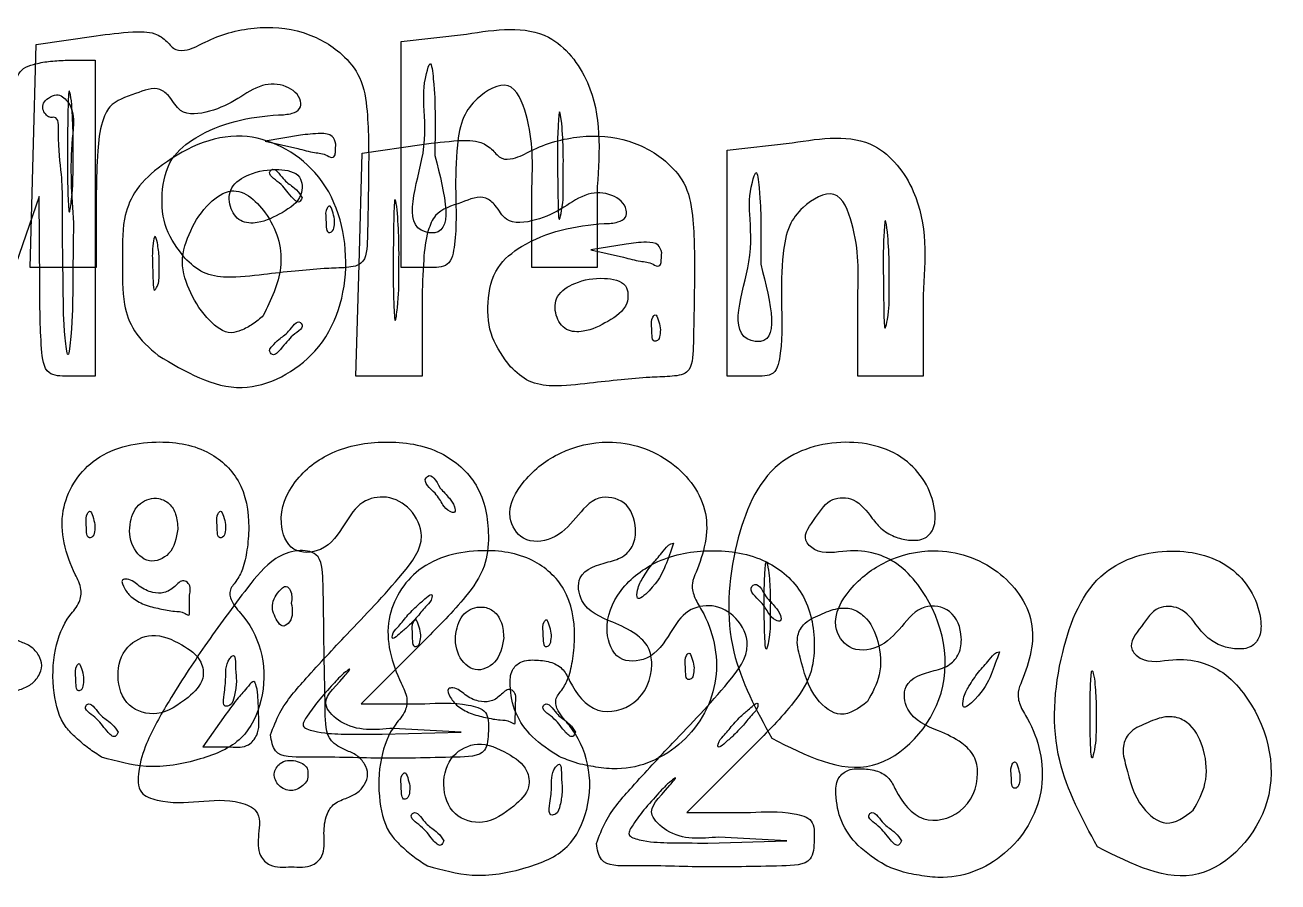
# Model space of a CAD drawing. Extents: x 0.12 to 3.45, y 0.56 to 2.39.
# Drawn here: x 2.9531 to 3.3365, y 0.5709 to 0.8329 of the extents above; entities that cross this region are included whole.
import ezdxf

# ---------------------------------------------------------------- set-up
doc = ezdxf.new("R2010")
doc.units = 0
doc.layers.get('0').update_dxf_attribs({"linetype": 'CONTINUOUS'})

msp = doc.modelspace()

# ---------------------------------------------------------------- linework, layer by layer
at = {"color": 7}
for p, q in [((2.956548, 0.827003), (2.974861, 0.829632)), ((3.068215, 0.827887), (3.08814, 0.830141)), ((2.955598, 0.792875), (2.956548, 0.827003)), ((3.068215, 0.793318), (3.068215, 0.827887)), ((2.965417, 0.82213), (2.974583, 0.822185)), ((2.974583, 0.822185), (2.974583, 0.773852)), ((2.967302, 0.809682), (2.967317, 0.809682)), ((3.117338, 0.802827), (3.117326, 0.802827)), ((3.037381, 0.799187), (3.026548, 0.797448)), ((3.026548, 0.797448), (3.036548, 0.795159)), ((3.048215, 0.796504), (3.048215, 0.796504)), ((3.055299, 0.759642), (3.056249, 0.793769)), ((3.056249, 0.793769), (3.074562, 0.796398)), ((3.167916, 0.794653), (3.187842, 0.796907)), ((3.167916, 0.760084), (3.167916, 0.794653)), ((2.954648, 0.758748), (2.955598, 0.792875)), ((3.068215, 0.758748), (3.068215, 0.793318)), ((3.068215, 0.793318), (3.068215, 0.793318)), ((3.078508, 0.793065), (3.078508, 0.793065)), ((3.108215, 0.758748), (3.108215, 0.78334)), ((3.128215, 0.783531), (3.128215, 0.758748)), ((2.957394, 0.780519), (2.948207, 0.753852)), ((2.957655, 0.753019), (2.957394, 0.780519)), ((2.974881, 0.781673), (2.974881, 0.758748)), ((3.037916, 0.780106), (3.037916, 0.780106)), ((3.031767, 0.775532), (3.031767, 0.775532)), ((3.047159, 0.776039), (3.047158, 0.776039)), ((3.067004, 0.776448), (3.067018, 0.776448)), ((2.967916, 0.772425), (2.967916, 0.772425)), ((2.974583, 0.773852), (2.974583, 0.725519)), ((3.217039, 0.769593), (3.217028, 0.769593)), ((2.993606, 0.766308), (2.993607, 0.766308)), ((3.137083, 0.765953), (3.126249, 0.764214)), ((3.126249, 0.764214), (3.136249, 0.761925)), ((3.147916, 0.76327), (3.147916, 0.76327)), ((3.001963, 0.761666), (3.001963, 0.761666)), ((3.054349, 0.725514), (3.055299, 0.759642)), ((3.167916, 0.725514), (3.167916, 0.760084)), ((3.167916, 0.760084), (3.167916, 0.760084)), ((3.178209, 0.759831), (3.178209, 0.759831)), ((2.964764, 0.758748), (2.954648, 0.758748)), ((2.974881, 0.758748), (2.964764, 0.758748)), ((3.076548, 0.758748), (3.068215, 0.758748)), ((3.118215, 0.758748), (3.108215, 0.758748)), ((3.128215, 0.758748), (3.118215, 0.758748)), ((3.074583, 0.74844), (3.074583, 0.725514)), ((3.207916, 0.725514), (3.207916, 0.750106)), ((3.227916, 0.750297), (3.227916, 0.725514)), ((3.026011, 0.744085), (3.026011, 0.744085)), ((3.131468, 0.742298), (3.131468, 0.742298)), ((3.14686, 0.742805), (3.14686, 0.742805)), ((3.035008, 0.738014), (3.035008, 0.738014)), ((2.993802, 0.731907), (2.993802, 0.731907)), ((3.101664, 0.728432), (3.101664, 0.728432)), ((2.974583, 0.725519), (2.96625, 0.725519)), ((3.064466, 0.725514), (3.054349, 0.725514)), ((3.074583, 0.725514), (3.064466, 0.725514)), ((3.176249, 0.725514), (3.167916, 0.725514)), ((3.217916, 0.725514), (3.207916, 0.725514)), ((3.227916, 0.725514), (3.217916, 0.725514)), ((3.080143, 0.691327), (3.080143, 0.691327)), ((2.973825, 0.682706), (2.973825, 0.682706)), ((3.013825, 0.682706), (3.013825, 0.682706)), ((2.999881, 0.678748), (2.999881, 0.678748)), ((3.151548, 0.674498), (3.151548, 0.674498)), ((3.180626, 0.666248), (3.180626, 0.666248)), ((3.003453, 0.658562), (3.003452, 0.658562)), ((3.034583, 0.65618), (3.034583, 0.65618)), ((3.179845, 0.658093), (3.179845, 0.658093)), ((3.073214, 0.652081), (3.073214, 0.652081)), ((3.073527, 0.649472), (3.073526, 0.649472)), ((3.113527, 0.649472), (3.113526, 0.649472)), ((3.075414, 0.644881), (3.055948, 0.625414)), ((3.099583, 0.645514), (3.099583, 0.645514)), ((3.251249, 0.641264), (3.251249, 0.641264)), ((3.157158, 0.639373), (3.157158, 0.639373)), ((2.970492, 0.636039), (2.970491, 0.636039)), ((3.017538, 0.635863), (3.017538, 0.635863)), ((3.280327, 0.633014), (3.280327, 0.633014)), ((3.002976, 0.627319), (3.002976, 0.627319)), ((3.055948, 0.625414), (3.075414, 0.625414)), ((3.103155, 0.625328), (3.103154, 0.625329)), ((3.210881, 0.626081), (3.210881, 0.626081)), ((3.014583, 0.62218), (3.007462, 0.61218)), ((3.024583, 0.62218), (3.024583, 0.62218)), ((3.086548, 0.616699), (3.065714, 0.617882)), ((3.065714, 0.617882), (3.065714, 0.617882)), ((3.172916, 0.618847), (3.172916, 0.618847)), ((2.981548, 0.616673), (2.981548, 0.616673)), ((3.028214, 0.615898), (3.028214, 0.615899)), ((3.062381, 0.616057), (3.086548, 0.616699)), ((3.121548, 0.616673), (3.121548, 0.616673)), ((3.181577, 0.614872), (3.181577, 0.614872)), ((3.007462, 0.61218), (3.016022, 0.61218)), ((3.175116, 0.611647), (3.155649, 0.59218)), ((2.976547, 0.609072), (2.976548, 0.609072)), ((3.116548, 0.609259), (3.116548, 0.609263)), ((3.25686, 0.606139), (3.25686, 0.606139)), ((3.03944, 0.60195), (3.03944, 0.60195)), ((3.070193, 0.602805), (3.070193, 0.602805)), ((3.11724, 0.602629), (3.11724, 0.602629)), ((3.102678, 0.594085), (3.102678, 0.594085)), ((3.155649, 0.59218), (3.175116, 0.59218)), ((3.310582, 0.592847), (3.310583, 0.592847)), ((3.024583, 0.585514), (3.024583, 0.585514)), ((3.081249, 0.583439), (3.081249, 0.583439)), ((3.162083, 0.582823), (3.186249, 0.583465)), ((3.186249, 0.583465), (3.165416, 0.584648)), ((3.165416, 0.584648), (3.165416, 0.584648)), ((3.221249, 0.583439), (3.221249, 0.583439)), ((3.127916, 0.582664), (3.127916, 0.582665)), ((3.281278, 0.581638), (3.281278, 0.581639)), ((3.076249, 0.575839), (3.076249, 0.575839)), ((3.216249, 0.576025), (3.216249, 0.57603))]:
    msp.add_line(p, q, dxfattribs=at)
for points, knots in [([(2.974861, 0.829632), (2.978542, 0.830093), (2.98446, 0.830835), (2.992262, 0.831018), (2.996498, 0.828222), (2.998929, 0.824843), (3.00377, 0.82527), (3.010882, 0.829408), (3.022924, 0.832861), (3.038005, 0.831749), (3.049293, 0.825519), (3.056495, 0.816688), (3.058346, 0.80359), (3.058238, 0.786813), (3.058019, 0.772643), (3.057638, 0.759383), (3.05025, 0.758602), (3.043763, 0.758477), (3.035461, 0.757652), (3.025544, 0.756627), (3.016222, 0.755344), (3.007328, 0.75662), (3.003751, 0.759984), (3.001963, 0.761666)], [0, 0, 0, 0, 0.011244, 0.018074, 0.022456, 0.026115, 0.029611, 0.035547, 0.051121, 0.066154, 0.079786, 0.088688, 0.099216, 0.118547, 0.138074, 0.145988, 0.151299, 0.157425, 0.166289, 0.175979, 0.187418, 0.194615, 0.201814, 0.201814, 0.201814, 0.201814]), ([(3.08814, 0.830141), (3.097144, 0.831516), (3.112686, 0.833889), (3.130014, 0.811545), (3.128914, 0.794419), (3.128215, 0.783531)], [0, 0, 0, 0, 0.025168, 0.043445, 0.075343, 0.075343, 0.075343, 0.075343]), ([(2.939699, 0.787181), (2.941344, 0.792415), (2.944256, 0.80168), (2.948836, 0.811954), (2.951442, 0.819624), (2.956201, 0.821059), (2.960426, 0.82191), (2.963703, 0.822054), (2.965417, 0.82213)], [0, 0, 0, 0, 0.016302, 0.028855, 0.03503, 0.038337, 0.043008, 0.04813, 0.04813, 0.04813, 0.04813]), ([(3.078508, 0.793065), (3.078549, 0.797778), (3.078622, 0.806056), (3.07843, 0.812901), (3.07735, 0.82307), (3.074924, 0.814837), (3.075128, 0.80709), (3.07651, 0.79185), (3.067691, 0.771067), (3.084932, 0.767884), (3.081617, 0.780876), (3.078508, 0.793065)], [0, 0, 0, 0, 0.0133, 0.023363, 0.028092, 0.031235, 0.041069, 0.055608, 0.07971, 0.081273, 0.105008, 0.105008, 0.105008, 0.105008]), ([(2.967317, 0.809682), (2.967082, 0.811038), (2.966404, 0.814954), (2.966108, 0.801921), (2.966071, 0.793899), (2.966005, 0.785637), (2.966556, 0.773343), (2.967808, 0.783021), (2.96775, 0.789377), (2.967932, 0.800032), (2.967501, 0.806629), (2.967302, 0.809682)], [0, 0, 0, 0, 0.003042, 0.008784, 0.021968, 0.034897, 0.039971, 0.043938, 0.053902, 0.064679, 0.07396, 0.07396, 0.07396, 0.07396]), ([(3.001963, 0.761666), (2.999816, 0.76454), (2.995478, 0.770347), (2.99452, 0.781433), (2.996873, 0.792233), (3.006128, 0.799541), (3.017354, 0.80394), (3.02767, 0.805382), (3.034286, 0.80554), (3.037459, 0.80695), (3.037635, 0.81119), (3.032803, 0.814976), (3.025064, 0.815083), (3.01796, 0.809983), (3.010349, 0.806224), (3.000744, 0.804873), (2.997919, 0.810701), (2.993408, 0.81458), (2.986435, 0.811522), (2.979206, 0.809533), (2.97607, 0.802043), (2.975158, 0.793211), (2.974983, 0.785927), (2.974881, 0.781673)], [0, 0, 0, 0, 0.010556, 0.021326, 0.032368, 0.042068, 0.055109, 0.068502, 0.072693, 0.075417, 0.077655, 0.083952, 0.09119, 0.099652, 0.109133, 0.118024, 0.123457, 0.127095, 0.134674, 0.143531, 0.148561, 0.157631, 0.170366, 0.170366, 0.170366, 0.170366]), ([(3.108215, 0.78334), (3.108444, 0.790282), (3.108783, 0.800505), (3.102142, 0.81755), (3.09162, 0.811331), (3.08658, 0.804559), (3.084924, 0.794218), (3.084731, 0.780993), (3.085309, 0.769596), (3.08339, 0.75865), (3.07875, 0.758716), (3.076548, 0.758748)], [0, 0, 0, 0, 0.022171, 0.032649, 0.042873, 0.049735, 0.058632, 0.073256, 0.089005, 0.095468, 0.101305, 0.101305, 0.101305, 0.101305]), ([(2.967916, 0.772425), (2.967328, 0.780781), (2.966477, 0.792858), (2.968799, 0.807773), (2.963147, 0.812261), (2.960335, 0.810752), (2.958605, 0.809252), (2.958369, 0.807128), (2.959304, 0.805643), (2.960549, 0.804484), (2.963503, 0.805159), (2.963062, 0.795797), (2.964799, 0.786182), (2.964433, 0.768852), (2.964879, 0.751183), (2.964815, 0.741822), (2.9663, 0.729335), (2.967648, 0.74298), (2.967665, 0.752942), (2.967824, 0.765246), (2.967916, 0.772425)], [0, 0, 0, 0, 0.02575, 0.037219, 0.041121, 0.043785, 0.045965, 0.047803, 0.049584, 0.051132, 0.05253, 0.057304, 0.070209, 0.088567, 0.107037, 0.120224, 0.125318, 0.130896, 0.145367, 0.16564, 0.16564, 0.16564, 0.16564]), ([(3.117326, 0.802827), (3.117093, 0.804548), (3.116567, 0.808422), (3.115944, 0.797711), (3.116022, 0.790218), (3.116114, 0.78319), (3.116325, 0.77146), (3.117935, 0.778828), (3.117685, 0.784451), (3.117949, 0.79381), (3.117536, 0.799897), (3.117338, 0.802827)], [0, 0, 0, 0, 0.003585, 0.008068, 0.019549, 0.031281, 0.036423, 0.0391, 0.04732, 0.0569, 0.065793, 0.065793, 0.065793, 0.065793]), ([(2.993802, 0.731907), (2.991128, 0.734219), (2.986256, 0.738431), (2.982592, 0.748892), (2.983117, 0.760508), (2.982573, 0.772153), (2.986307, 0.782554), (2.99777, 0.793248), (3.018584, 0.803338), (3.045821, 0.789069), (3.054137, 0.760485), (3.045936, 0.732065), (3.018183, 0.717359), (3.0022, 0.726896), (2.993802, 0.731907)], [0, 0, 0, 0, 0.010425, 0.018997, 0.032075, 0.045153, 0.053726, 0.06415, 0.091666, 0.11652, 0.145431, 0.174342, 0.199196, 0.226711, 0.226711, 0.226711, 0.226711]), ([(3.048215, 0.796504), (3.047949, 0.797405), (3.047314, 0.799561), (3.042485, 0.799897), (3.039359, 0.799462), (3.037381, 0.799187)], [0, 0, 0, 0, 0.002605, 0.006226, 0.01246, 0.01246, 0.01246, 0.01246]), ([(3.074562, 0.796398), (3.078244, 0.796859), (3.084162, 0.797601), (3.091963, 0.797785), (3.0962, 0.794988), (3.098631, 0.791609), (3.103471, 0.792036), (3.110584, 0.796174), (3.122626, 0.799627), (3.137706, 0.798515), (3.148995, 0.792285), (3.156196, 0.783454), (3.158047, 0.770356), (3.15794, 0.753579), (3.15772, 0.73941), (3.157339, 0.726149), (3.149951, 0.725368), (3.143464, 0.725243), (3.135163, 0.724418), (3.125245, 0.723393), (3.115924, 0.72211), (3.10703, 0.723386), (3.103453, 0.72675), (3.101664, 0.728432)], [0, 0, 0, 0, 0.011244, 0.018074, 0.022456, 0.026115, 0.029611, 0.035547, 0.051121, 0.066154, 0.079786, 0.088688, 0.099216, 0.118547, 0.138074, 0.145988, 0.151299, 0.157425, 0.166289, 0.175979, 0.187418, 0.194615, 0.201814, 0.201814, 0.201814, 0.201814]), ([(3.187842, 0.796907), (3.196846, 0.798282), (3.212388, 0.800655), (3.229716, 0.778311), (3.228615, 0.761185), (3.227916, 0.750297)], [0, 0, 0, 0, 0.025168, 0.043445, 0.075343, 0.075343, 0.075343, 0.075343]), ([(3.036548, 0.795159), (3.038278, 0.794685), (3.041319, 0.793852), (3.044826, 0.793648), (3.047068, 0.792066), (3.048071, 0.793105), (3.048096, 0.794587), (3.04817, 0.795788), (3.048215, 0.796504)], [0, 0, 0, 0, 0.005291, 0.0093, 0.011162, 0.011748, 0.013225, 0.015402, 0.015402, 0.015402, 0.015402]), ([(3.031767, 0.775532), (3.034184, 0.777016), (3.038211, 0.779489), (3.037969, 0.787788), (3.029487, 0.789205), (3.022498, 0.787985), (3.015552, 0.783926), (3.015327, 0.777368), (3.018613, 0.772363), (3.025446, 0.772116), (3.02936, 0.774231), (3.031767, 0.775532)], [0, 0, 0, 0, 0.007983, 0.013294, 0.020078, 0.029303, 0.035937, 0.041629, 0.046971, 0.052084, 0.060253, 0.060253, 0.060253, 0.060253]), ([(3.037916, 0.780106), (3.037664, 0.780534), (3.036912, 0.781813), (3.034787, 0.783792), (3.03197, 0.785435), (3.029522, 0.789704), (3.027059, 0.787243), (3.032158, 0.784154), (3.033378, 0.78155), (3.03691, 0.777972), (3.037658, 0.779558), (3.037916, 0.780106)], [0, 0, 0, 0, 0.001493, 0.004457, 0.008299, 0.012792, 0.013291, 0.017783, 0.023477, 0.026389, 0.027927, 0.027927, 0.027927, 0.027927]), ([(3.178209, 0.759831), (3.178251, 0.764544), (3.178323, 0.772822), (3.178131, 0.779667), (3.177051, 0.789836), (3.174625, 0.781604), (3.174829, 0.773857), (3.176211, 0.758616), (3.167393, 0.737834), (3.184633, 0.73465), (3.181319, 0.747642), (3.178209, 0.759831)], [0, 0, 0, 0, 0.0133, 0.023363, 0.028092, 0.031235, 0.041069, 0.055608, 0.07971, 0.081273, 0.105008, 0.105008, 0.105008, 0.105008]), ([(3.026011, 0.744085), (3.028339, 0.748904), (3.033129, 0.758821), (3.029493, 0.774053), (3.017984, 0.78479), (3.008352, 0.778079), (3.00358, 0.770416), (3.000118, 0.760527), (3.003561, 0.750558), (3.008421, 0.743123), (3.014702, 0.738083), (3.019573, 0.739583), (3.022885, 0.741355), (3.024952, 0.74316), (3.026011, 0.744085)], [0, 0, 0, 0, 0.015568, 0.03204, 0.045302, 0.052811, 0.063139, 0.072954, 0.082769, 0.093097, 0.100606, 0.103711, 0.107706, 0.111904, 0.111904, 0.111904, 0.111904]), ([(3.067018, 0.776448), (3.066783, 0.777804), (3.066105, 0.78172), (3.065809, 0.768687), (3.065773, 0.760665), (3.065707, 0.752403), (3.066257, 0.740109), (3.067509, 0.749787), (3.067451, 0.756143), (3.067633, 0.766799), (3.067203, 0.773395), (3.067004, 0.776448)], [0, 0, 0, 0, 0.003042, 0.008784, 0.021968, 0.034897, 0.039971, 0.043938, 0.053902, 0.064679, 0.07396, 0.07396, 0.07396, 0.07396]), ([(3.101664, 0.728432), (3.099517, 0.731306), (3.09518, 0.737113), (3.094221, 0.748199), (3.096574, 0.758999), (3.105829, 0.766307), (3.117056, 0.770706), (3.127371, 0.772148), (3.133987, 0.772306), (3.13716, 0.773716), (3.137337, 0.777956), (3.132504, 0.781742), (3.124765, 0.78185), (3.117662, 0.776749), (3.11005, 0.77299), (3.100445, 0.771639), (3.097621, 0.777467), (3.09311, 0.781346), (3.086136, 0.778288), (3.078908, 0.776299), (3.075771, 0.768809), (3.07486, 0.759977), (3.074685, 0.752693), (3.074583, 0.74844)], [0, 0, 0, 0, 0.010556, 0.021326, 0.032368, 0.042068, 0.055109, 0.068502, 0.072693, 0.075417, 0.077655, 0.083952, 0.09119, 0.099652, 0.109133, 0.118024, 0.123457, 0.127095, 0.134674, 0.143531, 0.148561, 0.157631, 0.170366, 0.170366, 0.170366, 0.170366]), ([(3.207916, 0.750106), (3.208146, 0.757048), (3.208484, 0.767271), (3.201844, 0.784316), (3.191322, 0.778097), (3.186282, 0.771325), (3.184625, 0.760984), (3.184432, 0.747759), (3.185011, 0.736362), (3.183091, 0.725416), (3.178451, 0.725483), (3.176249, 0.725514)], [0, 0, 0, 0, 0.022171, 0.032649, 0.042873, 0.049735, 0.058632, 0.073256, 0.089005, 0.095468, 0.101305, 0.101305, 0.101305, 0.101305]), ([(3.047158, 0.776039), (3.046888, 0.776847), (3.04647, 0.778097), (3.044895, 0.776258), (3.045226, 0.773931), (3.045179, 0.77171), (3.045496, 0.769275), (3.047343, 0.769605), (3.047758, 0.771489), (3.047903, 0.773643), (3.047415, 0.775213), (3.047159, 0.776039)], [0, 0, 0, 0, 0.0018, 0.002786, 0.005648, 0.008593, 0.010286, 0.011274, 0.013064, 0.015362, 0.017914, 0.017914, 0.017914, 0.017914]), ([(3.217028, 0.769593), (3.216794, 0.771314), (3.216268, 0.775188), (3.215645, 0.764477), (3.215724, 0.756984), (3.215815, 0.749956), (3.216026, 0.738226), (3.217636, 0.745594), (3.217386, 0.751217), (3.217651, 0.760576), (3.217238, 0.766663), (3.217039, 0.769593)], [0, 0, 0, 0, 0.003585, 0.008068, 0.019549, 0.031281, 0.036423, 0.0391, 0.04732, 0.0569, 0.065793, 0.065793, 0.065793, 0.065793]), ([(2.993607, 0.766308), (2.993348, 0.767306), (2.992824, 0.769323), (2.991956, 0.764265), (2.992098, 0.760367), (2.992218, 0.756708), (2.992354, 0.750916), (2.994252, 0.754029), (2.993999, 0.757098), (2.994301, 0.761693), (2.993835, 0.764788), (2.993606, 0.766308)], [0, 0, 0, 0, 0.002104, 0.004256, 0.009944, 0.015869, 0.018626, 0.019953, 0.023945, 0.028735, 0.033356, 0.033356, 0.033356, 0.033356]), ([(3.136249, 0.761925), (3.137979, 0.761451), (3.14102, 0.760618), (3.144527, 0.760414), (3.146769, 0.758832), (3.147772, 0.759871), (3.147798, 0.761353), (3.147872, 0.762554), (3.147916, 0.76327)], [0, 0, 0, 0, 0.005291, 0.0093, 0.011162, 0.011748, 0.013225, 0.015402, 0.015402, 0.015402, 0.015402]), ([(3.147916, 0.76327), (3.14765, 0.764171), (3.147016, 0.766327), (3.142187, 0.766663), (3.13906, 0.766228), (3.137083, 0.765953)], [0, 0, 0, 0, 0.002605, 0.006226, 0.01246, 0.01246, 0.01246, 0.01246]), ([(3.131468, 0.742298), (3.133886, 0.743782), (3.137912, 0.746255), (3.137671, 0.754554), (3.129189, 0.755971), (3.122199, 0.754751), (3.115254, 0.750692), (3.115028, 0.744134), (3.118315, 0.739129), (3.125148, 0.738882), (3.129061, 0.740997), (3.131468, 0.742298)], [0, 0, 0, 0, 0.007983, 0.013294, 0.020078, 0.029303, 0.035937, 0.041629, 0.046971, 0.052084, 0.060253, 0.060253, 0.060253, 0.060253]), ([(2.96625, 0.725519), (2.964021, 0.72555), (2.958941, 0.725622), (2.95762, 0.738697), (2.95764, 0.74704), (2.957655, 0.753019)], [0, 0, 0, 0, 0.00592, 0.013497, 0.032652, 0.032652, 0.032652, 0.032652]), ([(3.14686, 0.742805), (3.14659, 0.743613), (3.146172, 0.744863), (3.144597, 0.743024), (3.144927, 0.740697), (3.144881, 0.738476), (3.145197, 0.736041), (3.147045, 0.736371), (3.14746, 0.738256), (3.147605, 0.740409), (3.147117, 0.741979), (3.14686, 0.742805)], [0, 0, 0, 0, 0.0018, 0.002786, 0.005648, 0.008593, 0.010286, 0.011274, 0.013064, 0.015362, 0.017914, 0.017914, 0.017914, 0.017914]), ([(3.035008, 0.738014), (3.036784, 0.739226), (3.038757, 0.740572), (3.036322, 0.74304), (3.033896, 0.738759), (3.03094, 0.737147), (3.029154, 0.735098), (3.027492, 0.733511), (3.029169, 0.731261), (3.03214, 0.734877), (3.033866, 0.736765), (3.035008, 0.738014)], [0, 0, 0, 0, 0.004493, 0.004991, 0.009484, 0.013327, 0.016291, 0.017783, 0.019321, 0.022233, 0.027927, 0.027927, 0.027927, 0.027927]), ([(2.924881, 0.618748), (2.925157, 0.621384), (2.925647, 0.626068), (2.916735, 0.629698), (2.906576, 0.628679), (2.896514, 0.628014), (2.887723, 0.63106), (2.888021, 0.639141), (2.890939, 0.648297), (2.898287, 0.661161), (2.908674, 0.676976), (2.919333, 0.69151), (2.928246, 0.702649), (2.93607, 0.705936), (2.944216, 0.704945), (2.944811, 0.691232), (2.94476, 0.676237), (2.94528, 0.660279), (2.945326, 0.647531), (2.951086, 0.644547), (2.955008, 0.64309), (2.957434, 0.640385), (2.958583, 0.637082), (2.957435, 0.633771), (2.955004, 0.631096), (2.951401, 0.629627), (2.947374, 0.628176), (2.945075, 0.623599), (2.944691, 0.618261), (2.945351, 0.612547), (2.940802, 0.608246), (2.934882, 0.609071), (2.928867, 0.608207), (2.924391, 0.612753), (2.924693, 0.616452), (2.924881, 0.618748)], [0, 0, 0, 0, 0.007029, 0.012491, 0.025315, 0.037994, 0.043446, 0.049891, 0.058658, 0.073381, 0.093516, 0.115558, 0.127964, 0.135028, 0.140797, 0.148866, 0.169494, 0.189191, 0.198176, 0.20344, 0.207181, 0.21075, 0.213955, 0.21716, 0.220729, 0.22447, 0.228779, 0.233047, 0.238782, 0.245065, 0.249031, 0.255563, 0.262135, 0.266151, 0.272723, 0.272723, 0.272723, 0.272723]), ([(2.976548, 0.609072), (2.975216, 0.609927), (2.972459, 0.611697), (2.968881, 0.614777), (2.963857, 0.6196), (2.961337, 0.629481), (2.961611, 0.641404), (2.965137, 0.650971), (2.969956, 0.655898), (2.970591, 0.660792), (2.966027, 0.669374), (2.961941, 0.68398), (2.973234, 0.702231), (2.991781, 0.70651), (3.008394, 0.704169), (3.020012, 0.693875), (3.021953, 0.681812), (3.021172, 0.672703), (3.020031, 0.66701), (3.017957, 0.662973), (3.015202, 0.660024), (3.016653, 0.655542), (3.02185, 0.65043), (3.026627, 0.640094), (3.026276, 0.626588), (3.020176, 0.6134), (3.005925, 0.60776), (2.991047, 0.605046), (2.981081, 0.607814), (2.976547, 0.609072)], [0, 0, 0, 0, 0.004738, 0.009812, 0.014175, 0.025389, 0.038712, 0.049943, 0.054939, 0.058858, 0.06373, 0.083666, 0.101184, 0.121353, 0.137144, 0.150155, 0.164818, 0.171692, 0.17777, 0.181958, 0.185427, 0.188874, 0.194513, 0.207571, 0.221338, 0.234269, 0.24834, 0.265043, 0.278978, 0.278978, 0.278978, 0.278978]), ([(3.028214, 0.615899), (3.029079, 0.618181), (3.031523, 0.624633), (3.040217, 0.634479), (3.053189, 0.648423), (3.065736, 0.661244), (3.076443, 0.675147), (3.071672, 0.685299), (3.064129, 0.689449), (3.055417, 0.687608), (3.050563, 0.679757), (3.045377, 0.671699), (3.03404, 0.671082), (3.029988, 0.682461), (3.035027, 0.694293), (3.047266, 0.703548), (3.063492, 0.706341), (3.080012, 0.703867), (3.09289, 0.692635), (3.095445, 0.678908), (3.094214, 0.666691), (3.086568, 0.655947), (3.079715, 0.649147), (3.075414, 0.644881)], [0, 0, 0, 0, 0.007281, 0.020577, 0.038842, 0.0641, 0.076976, 0.08576, 0.093883, 0.101292, 0.109837, 0.120615, 0.12876, 0.137551, 0.150914, 0.165249, 0.181737, 0.199151, 0.21375, 0.229687, 0.239031, 0.249867, 0.268126, 0.268126, 0.268126, 0.268126]), ([(3.116548, 0.609263), (3.113666, 0.611095), (3.108257, 0.614534), (3.102721, 0.622359), (3.101395, 0.629653), (3.101558, 0.635534), (3.105047, 0.63878), (3.109623, 0.638852), (3.114148, 0.638353), (3.118092, 0.636027), (3.120825, 0.629726), (3.127153, 0.621249), (3.14135, 0.62455), (3.145641, 0.634856), (3.144251, 0.642916), (3.139494, 0.647467), (3.132025, 0.650763), (3.122981, 0.654389), (3.121585, 0.665902), (3.130226, 0.668413), (3.136357, 0.670043), (3.139621, 0.674051), (3.140322, 0.680076), (3.1377, 0.687792), (3.127525, 0.68955), (3.121548, 0.681964), (3.115343, 0.675202), (3.105207, 0.674326), (3.099487, 0.683814), (3.105832, 0.694847), (3.116745, 0.703038), (3.1334, 0.707068), (3.151537, 0.701154), (3.164138, 0.684161), (3.160488, 0.670099), (3.156887, 0.662167), (3.157726, 0.657879), (3.163266, 0.649517), (3.167098, 0.632524), (3.15601, 0.612086), (3.139288, 0.604632), (3.127797, 0.605997), (3.121779, 0.60708), (3.118157, 0.608588), (3.116548, 0.609259)], [0, 0, 0, 0, 0.010189, 0.019128, 0.027677, 0.032363, 0.035831, 0.040757, 0.045441, 0.049561, 0.053635, 0.065911, 0.077161, 0.090048, 0.095292, 0.100824, 0.108778, 0.120337, 0.12726, 0.137126, 0.142355, 0.146541, 0.151575, 0.160231, 0.167962, 0.177186, 0.186923, 0.195488, 0.202952, 0.215051, 0.228993, 0.24398, 0.264441, 0.282937, 0.301144, 0.304731, 0.30867, 0.313503, 0.334912, 0.356705, 0.378236, 0.384759, 0.391279, 0.396496, 0.396496, 0.396496, 0.396496]), ([(3.181577, 0.614872), (3.176895, 0.623484), (3.166844, 0.641975), (3.168783, 0.672542), (3.179709, 0.700211), (3.203678, 0.70732), (3.224113, 0.701987), (3.23196, 0.688095), (3.231558, 0.678995), (3.228446, 0.675464), (3.223986, 0.675218), (3.219474, 0.676133), (3.215316, 0.678474), (3.211529, 0.682903), (3.207768, 0.688501), (3.199111, 0.688646), (3.195381, 0.682473), (3.19029, 0.676311), (3.196321, 0.670555), (3.204279, 0.67261), (3.212926, 0.671853), (3.220664, 0.668216), (3.232254, 0.655962), (3.239986, 0.628883), (3.212692, 0.599067), (3.192119, 0.609517), (3.181577, 0.614872)], [0, 0, 0, 0, 0.028836, 0.061915, 0.089489, 0.110797, 0.130726, 0.148544, 0.153514, 0.156977, 0.161556, 0.166015, 0.170851, 0.175441, 0.183579, 0.189758, 0.197409, 0.204934, 0.208751, 0.218689, 0.227457, 0.234723, 0.243695, 0.277637, 0.308035, 0.339985, 0.339985, 0.339985, 0.339985]), ([(3.080143, 0.691327), (3.078874, 0.693617), (3.07746, 0.696169), (3.074507, 0.693236), (3.078909, 0.689974), (3.080681, 0.686568), (3.082349, 0.684319), (3.084982, 0.683562), (3.084467, 0.686385), (3.082797, 0.688445), (3.081114, 0.690273), (3.080143, 0.691327)], [0, 0, 0, 0, 0.005302, 0.005909, 0.011395, 0.015649, 0.018637, 0.02006, 0.021651, 0.024731, 0.028925, 0.028925, 0.028925, 0.028925]), ([(2.999881, 0.678748), (2.999781, 0.680304), (2.9996, 0.683125), (2.997499, 0.686734), (2.993399, 0.688829), (2.987573, 0.687245), (2.984756, 0.680679), (2.985142, 0.673635), (2.990693, 0.667593), (2.998526, 0.671109), (2.999396, 0.676013), (2.999881, 0.678748)], [0, 0, 0, 0, 0.004636, 0.008403, 0.011935, 0.017766, 0.024081, 0.031704, 0.038361, 0.044668, 0.052618, 0.052618, 0.052618, 0.052618]), ([(2.973825, 0.682706), (2.973555, 0.683514), (2.973137, 0.684764), (2.971562, 0.682925), (2.971892, 0.680598), (2.971846, 0.678376), (2.972163, 0.675942), (2.97401, 0.676272), (2.974425, 0.678156), (2.97457, 0.68031), (2.974082, 0.68188), (2.973825, 0.682706)], [0, 0, 0, 0, 0.0018, 0.002786, 0.005648, 0.008593, 0.010286, 0.011274, 0.013064, 0.015361, 0.017914, 0.017914, 0.017914, 0.017914]), ([(3.013825, 0.682706), (3.013555, 0.683514), (3.013137, 0.684764), (3.011562, 0.682925), (3.011892, 0.680598), (3.011846, 0.678376), (3.012163, 0.675942), (3.01401, 0.676272), (3.014425, 0.678156), (3.01457, 0.68031), (3.014082, 0.68188), (3.013825, 0.682706)], [0, 0, 0, 0, 0.0018, 0.002786, 0.005648, 0.008593, 0.010286, 0.011274, 0.013064, 0.015361, 0.017914, 0.017914, 0.017914, 0.017914]), ([(3.024583, 0.585514), (3.024858, 0.58815), (3.025348, 0.592834), (3.016436, 0.596464), (3.006277, 0.595445), (2.996215, 0.59478), (2.987424, 0.597826), (2.987723, 0.605907), (2.990641, 0.615063), (2.997989, 0.627927), (3.008376, 0.643742), (3.019034, 0.658276), (3.027947, 0.669415), (3.035772, 0.672703), (3.043917, 0.671712), (3.044512, 0.657998), (3.044461, 0.643003), (3.044981, 0.627045), (3.045027, 0.614297), (3.050787, 0.611314), (3.054709, 0.609856), (3.057136, 0.607152), (3.058285, 0.603849), (3.057136, 0.600537), (3.054705, 0.597862), (3.051103, 0.596393), (3.047076, 0.594942), (3.044776, 0.590365), (3.044392, 0.585027), (3.045053, 0.579313), (3.040504, 0.575012), (3.034583, 0.575837), (3.028568, 0.574974), (3.024092, 0.579519), (3.024395, 0.583218), (3.024583, 0.585514)], [0, 0, 0, 0, 0.007029, 0.012491, 0.025315, 0.037994, 0.043446, 0.049891, 0.058658, 0.073381, 0.093516, 0.115558, 0.127964, 0.135028, 0.140797, 0.148866, 0.169494, 0.189191, 0.198176, 0.20344, 0.207181, 0.21075, 0.213955, 0.21716, 0.220729, 0.22447, 0.228779, 0.233047, 0.238782, 0.245065, 0.249031, 0.255563, 0.262135, 0.266151, 0.272723, 0.272723, 0.272723, 0.272723]), ([(3.076249, 0.575839), (3.074918, 0.576693), (3.07216, 0.578463), (3.068583, 0.581543), (3.063558, 0.586366), (3.061038, 0.596247), (3.061313, 0.60817), (3.064839, 0.617737), (3.069657, 0.622664), (3.070292, 0.627558), (3.065729, 0.63614), (3.061642, 0.650746), (3.072936, 0.668997), (3.091483, 0.673276), (3.108096, 0.670936), (3.119713, 0.660641), (3.121654, 0.648578), (3.120874, 0.639469), (3.119732, 0.633776), (3.117659, 0.629739), (3.114904, 0.62679), (3.116354, 0.622308), (3.121551, 0.617196), (3.126329, 0.60686), (3.125977, 0.593354), (3.119877, 0.580166), (3.105626, 0.574526), (3.090749, 0.571812), (3.080782, 0.57458), (3.076249, 0.575839)], [0, 0, 0, 0, 0.004738, 0.009812, 0.014175, 0.025389, 0.038712, 0.049943, 0.054939, 0.058858, 0.06373, 0.083666, 0.101184, 0.121353, 0.137144, 0.150155, 0.164818, 0.171692, 0.17777, 0.181958, 0.185427, 0.188874, 0.194513, 0.207571, 0.221338, 0.234269, 0.24834, 0.265043, 0.278978, 0.278978, 0.278978, 0.278978]), ([(3.127916, 0.582665), (3.128781, 0.584947), (3.131225, 0.591399), (3.139919, 0.601245), (3.15289, 0.615189), (3.165438, 0.62801), (3.176144, 0.641913), (3.171373, 0.652065), (3.163831, 0.656215), (3.155119, 0.654375), (3.150264, 0.646523), (3.145079, 0.638465), (3.133741, 0.637848), (3.12969, 0.649227), (3.134728, 0.661059), (3.146968, 0.670314), (3.163193, 0.673107), (3.179713, 0.670633), (3.192591, 0.659401), (3.195146, 0.645675), (3.193916, 0.633457), (3.186269, 0.622713), (3.179416, 0.615914), (3.175116, 0.611647)], [0, 0, 0, 0, 0.007281, 0.020577, 0.038842, 0.0641, 0.076976, 0.08576, 0.093883, 0.101292, 0.109837, 0.120615, 0.12876, 0.137551, 0.150914, 0.165249, 0.181737, 0.199151, 0.21375, 0.229687, 0.239031, 0.249867, 0.268126, 0.268126, 0.268126, 0.268126]), ([(3.151548, 0.674498), (3.151249, 0.674432), (3.149895, 0.674136), (3.14808, 0.671413), (3.145014, 0.66838), (3.142315, 0.66418), (3.140525, 0.661122), (3.140055, 0.65613), (3.146399, 0.661959), (3.148848, 0.666664), (3.150712, 0.672072), (3.151548, 0.674498)], [0, 0, 0, 0, 0.000905, 0.004094, 0.00901, 0.014263, 0.018428, 0.020896, 0.025076, 0.034156, 0.041548, 0.041548, 0.041548, 0.041548]), ([(3.216249, 0.57603), (3.213368, 0.577861), (3.207958, 0.581301), (3.202423, 0.589125), (3.201096, 0.596419), (3.201259, 0.6023), (3.204748, 0.605546), (3.209325, 0.605618), (3.21385, 0.605119), (3.217794, 0.602793), (3.220526, 0.596492), (3.226855, 0.588015), (3.241051, 0.591316), (3.245342, 0.601622), (3.243952, 0.609682), (3.239195, 0.614233), (3.231726, 0.617529), (3.222682, 0.621155), (3.221286, 0.632668), (3.229927, 0.635179), (3.236059, 0.63681), (3.239323, 0.640817), (3.240024, 0.646842), (3.237402, 0.654558), (3.227226, 0.656316), (3.221249, 0.648731), (3.215044, 0.641968), (3.204909, 0.641092), (3.199188, 0.65058), (3.205534, 0.661613), (3.216446, 0.669804), (3.233102, 0.673834), (3.251238, 0.66792), (3.26384, 0.650927), (3.260189, 0.636865), (3.256589, 0.628933), (3.257428, 0.624646), (3.262967, 0.616283), (3.2668, 0.59929), (3.255712, 0.578852), (3.238989, 0.571398), (3.227498, 0.572763), (3.22148, 0.573846), (3.217859, 0.575354), (3.216249, 0.576025)], [0, 0, 0, 0, 0.010189, 0.019128, 0.027677, 0.032363, 0.035831, 0.040757, 0.045441, 0.049561, 0.053635, 0.065911, 0.077161, 0.090048, 0.095292, 0.100824, 0.108778, 0.120337, 0.12726, 0.137126, 0.142355, 0.146541, 0.151575, 0.160231, 0.167962, 0.177186, 0.186923, 0.195488, 0.202952, 0.215051, 0.228993, 0.24398, 0.264441, 0.282937, 0.301144, 0.304731, 0.30867, 0.313503, 0.334912, 0.356705, 0.378236, 0.384759, 0.391279, 0.396496, 0.396496, 0.396496, 0.396496]), ([(3.281278, 0.581639), (3.276597, 0.59025), (3.266546, 0.608741), (3.268484, 0.639308), (3.27941, 0.666977), (3.30338, 0.674087), (3.323815, 0.668753), (3.331662, 0.654861), (3.33126, 0.645761), (3.328147, 0.64223), (3.323688, 0.641984), (3.319176, 0.642899), (3.315018, 0.64524), (3.31123, 0.649669), (3.307469, 0.655267), (3.298813, 0.655412), (3.295082, 0.649239), (3.289991, 0.643077), (3.296023, 0.637321), (3.303981, 0.639376), (3.312628, 0.638619), (3.320366, 0.634982), (3.331956, 0.622729), (3.339688, 0.595649), (3.312393, 0.565833), (3.291821, 0.576283), (3.281278, 0.581638)], [0, 0, 0, 0, 0.028836, 0.061915, 0.089489, 0.110797, 0.130726, 0.148544, 0.153514, 0.156977, 0.161556, 0.166015, 0.170851, 0.175441, 0.183579, 0.189758, 0.197409, 0.204934, 0.208751, 0.218689, 0.227457, 0.234723, 0.243695, 0.277637, 0.308035, 0.339985, 0.339985, 0.339985, 0.339985]), ([(3.180626, 0.666248), (3.180378, 0.667426), (3.179753, 0.670396), (3.179256, 0.661373), (3.17929, 0.655396), (3.179283, 0.649508), (3.179719, 0.640371), (3.181184, 0.646832), (3.181054, 0.651463), (3.181275, 0.659113), (3.180834, 0.66396), (3.180626, 0.666248)], [0, 0, 0, 0, 0.002578, 0.0065, 0.015931, 0.025362, 0.029283, 0.031862, 0.03882, 0.046604, 0.053563, 0.053563, 0.053563, 0.053563]), ([(3.003452, 0.658562), (3.003652, 0.659902), (3.003941, 0.661838), (3.001077, 0.66366), (2.998793, 0.660877), (2.995859, 0.659089), (2.991723, 0.659246), (2.987998, 0.661128), (2.985575, 0.663674), (2.98212, 0.663341), (2.98381, 0.660002), (2.985777, 0.657661), (2.989747, 0.655492), (2.994142, 0.654467), (2.998557, 0.653521), (3.001154, 0.653737), (3.00344, 0.652133), (3.003358, 0.653866), (3.003477, 0.655633), (3.003462, 0.657466), (3.003453, 0.658562)], [0, 0, 0, 0, 0.00365, 0.005274, 0.008559, 0.012334, 0.01575, 0.020327, 0.024614, 0.025973, 0.028702, 0.032055, 0.036486, 0.041397, 0.045951, 0.049254, 0.050605, 0.051244, 0.053394, 0.056591, 0.056591, 0.056591, 0.056591]), ([(3.034583, 0.65618), (3.034747, 0.657515), (3.03498, 0.659407), (3.032817, 0.66199), (3.030648, 0.65962), (3.029197, 0.657638), (3.02855, 0.654816), (3.029488, 0.652014), (3.03151, 0.648085), (3.035372, 0.651316), (3.034916, 0.654124), (3.034583, 0.65618)], [0, 0, 0, 0, 0.003954, 0.005605, 0.008227, 0.011061, 0.013748, 0.016162, 0.020544, 0.022669, 0.028476, 0.028476, 0.028476, 0.028476]), ([(3.179845, 0.658093), (3.178576, 0.660383), (3.177161, 0.662935), (3.174209, 0.660002), (3.17861, 0.65674), (3.180383, 0.653334), (3.18205, 0.651085), (3.184683, 0.650328), (3.184168, 0.653151), (3.182498, 0.655211), (3.180815, 0.657039), (3.179845, 0.658093)], [0, 0, 0, 0, 0.005302, 0.005909, 0.011395, 0.015649, 0.018637, 0.02006, 0.021651, 0.024731, 0.028925, 0.028925, 0.028925, 0.028925]), ([(3.073214, 0.652081), (3.074121, 0.653244), (3.075619, 0.655167), (3.077591, 0.656931), (3.077738, 0.659418), (3.075035, 0.657061), (3.073045, 0.655427), (3.069814, 0.652194), (3.067499, 0.64899), (3.065503, 0.647231), (3.065358, 0.644744), (3.068056, 0.647102), (3.070081, 0.648727), (3.072088, 0.650875), (3.073214, 0.652081)], [0, 0, 0, 0, 0.004379, 0.007242, 0.008156, 0.010056, 0.013715, 0.0184, 0.02278, 0.025643, 0.026556, 0.028457, 0.032116, 0.036801, 0.036801, 0.036801, 0.036801]), ([(3.099583, 0.645514), (3.099483, 0.64707), (3.099302, 0.649891), (3.0972, 0.6535), (3.0931, 0.655595), (3.087275, 0.654012), (3.084458, 0.647445), (3.084843, 0.640401), (3.090395, 0.634359), (3.098228, 0.637875), (3.099097, 0.642779), (3.099583, 0.645514)], [0, 0, 0, 0, 0.004636, 0.008403, 0.011935, 0.017766, 0.024081, 0.031704, 0.038361, 0.044668, 0.052618, 0.052618, 0.052618, 0.052618]), ([(3.210881, 0.626081), (3.212332, 0.628727), (3.215449, 0.634408), (3.214694, 0.644098), (3.211321, 0.651541), (3.206166, 0.654742), (3.201185, 0.654749), (3.196379, 0.652583), (3.19126, 0.650434), (3.188794, 0.645091), (3.190999, 0.637042), (3.193102, 0.62796), (3.202881, 0.620049), (3.208163, 0.624032), (3.210881, 0.626081)], [0, 0, 0, 0, 0.008889, 0.019085, 0.027919, 0.032312, 0.036481, 0.042244, 0.048165, 0.05242, 0.058542, 0.072317, 0.080899, 0.089995, 0.089995, 0.089995, 0.089995]), ([(3.073526, 0.649472), (3.073256, 0.65028), (3.072838, 0.65153), (3.071263, 0.649691), (3.071594, 0.647364), (3.071547, 0.645143), (3.071864, 0.642708), (3.073711, 0.643038), (3.074126, 0.644922), (3.074271, 0.647076), (3.073783, 0.648646), (3.073527, 0.649472)], [0, 0, 0, 0, 0.0018, 0.002786, 0.005648, 0.008593, 0.010286, 0.011274, 0.013064, 0.015361, 0.017914, 0.017914, 0.017914, 0.017914]), ([(3.113526, 0.649472), (3.113256, 0.65028), (3.112838, 0.65153), (3.111263, 0.649691), (3.111594, 0.647364), (3.111547, 0.645143), (3.111864, 0.642708), (3.113711, 0.643038), (3.114126, 0.644922), (3.114271, 0.647076), (3.113783, 0.648646), (3.113527, 0.649472)], [0, 0, 0, 0, 0.0018, 0.002786, 0.005648, 0.008593, 0.010286, 0.011274, 0.013064, 0.015361, 0.017914, 0.017914, 0.017914, 0.017914]), ([(3.002976, 0.627319), (3.00495, 0.629102), (3.008219, 0.632056), (3.007195, 0.639563), (3.000612, 0.643896), (2.992441, 0.64769), (2.983228, 0.643203), (2.980545, 0.633832), (2.983675, 0.624027), (2.994552, 0.620952), (2.999977, 0.625052), (3.002976, 0.627319)], [0, 0, 0, 0, 0.007455, 0.012349, 0.020236, 0.029849, 0.037992, 0.047286, 0.056916, 0.065614, 0.076368, 0.076368, 0.076368, 0.076368]), ([(3.017538, 0.635863), (3.017538, 0.638207), (3.017537, 0.641238), (3.014228, 0.637665), (3.014752, 0.632879), (3.014051, 0.628881), (3.013547, 0.624273), (3.016523, 0.62495), (3.01719, 0.627973), (3.017966, 0.631568), (3.017685, 0.634385), (3.017538, 0.635863)], [0, 0, 0, 0, 0.004329, 0.005596, 0.012104, 0.017534, 0.020303, 0.021712, 0.024667, 0.02865, 0.033045, 0.033045, 0.033045, 0.033045]), ([(3.157158, 0.639373), (3.156888, 0.64018), (3.15647, 0.641431), (3.154895, 0.639591), (3.155226, 0.637265), (3.155179, 0.635043), (3.155496, 0.632608), (3.157343, 0.632939), (3.157758, 0.634823), (3.157903, 0.636977), (3.157415, 0.638546), (3.157158, 0.639373)], [0, 0, 0, 0, 0.0018, 0.002786, 0.005648, 0.008593, 0.010286, 0.011274, 0.013064, 0.015361, 0.017914, 0.017914, 0.017914, 0.017914]), ([(3.251249, 0.641264), (3.25095, 0.641199), (3.249596, 0.640902), (3.247781, 0.638179), (3.244715, 0.635146), (3.242017, 0.630947), (3.240227, 0.627888), (3.239757, 0.622896), (3.2461, 0.628725), (3.248549, 0.63343), (3.250413, 0.638838), (3.251249, 0.641264)], [0, 0, 0, 0, 0.000905, 0.004094, 0.00901, 0.014263, 0.018428, 0.020896, 0.025076, 0.034156, 0.041548, 0.041548, 0.041548, 0.041548]), ([(2.970491, 0.636039), (2.970221, 0.636846), (2.969803, 0.638097), (2.968228, 0.636258), (2.968559, 0.633931), (2.968512, 0.631709), (2.968829, 0.629275), (2.970676, 0.629605), (2.971091, 0.631489), (2.971236, 0.633643), (2.970748, 0.635213), (2.970492, 0.636039)], [0, 0, 0, 0, 0.0018, 0.002786, 0.005648, 0.008593, 0.010286, 0.011274, 0.013064, 0.015361, 0.017914, 0.017914, 0.017914, 0.017914]), ([(3.065714, 0.617882), (3.060219, 0.617367), (3.052506, 0.616644), (3.042767, 0.625932), (3.047782, 0.630138), (3.053271, 0.636693), (3.049691, 0.634008), (3.047289, 0.63116), (3.042759, 0.626449), (3.040168, 0.622633), (3.037105, 0.618217), (3.043646, 0.616352), (3.050845, 0.616064), (3.058083, 0.616059), (3.062381, 0.616057)], [0, 0, 0, 0, 0.016066, 0.022551, 0.033111, 0.035929, 0.037392, 0.04275, 0.049685, 0.055301, 0.058496, 0.062027, 0.070588, 0.083105, 0.083105, 0.083105, 0.083105]), ([(3.280327, 0.633014), (3.28008, 0.634192), (3.279455, 0.637162), (3.278958, 0.628139), (3.278991, 0.622162), (3.278984, 0.616274), (3.27942, 0.607137), (3.280885, 0.613599), (3.280756, 0.618229), (3.280976, 0.625879), (3.280535, 0.630726), (3.280327, 0.633014)], [0, 0, 0, 0, 0.002578, 0.0065, 0.015931, 0.025362, 0.029283, 0.031862, 0.03882, 0.046604, 0.053563, 0.053563, 0.053563, 0.053563]), ([(3.024583, 0.62218), (3.024523, 0.623906), (3.024421, 0.626875), (3.024235, 0.629883), (3.023148, 0.632963), (3.020597, 0.6297), (3.018097, 0.627075), (3.01586, 0.62396), (3.014583, 0.62218)], [0, 0, 0, 0, 0.005041, 0.008671, 0.010221, 0.012405, 0.017134, 0.023434, 0.023434, 0.023434, 0.023434]), ([(3.103154, 0.625329), (3.103354, 0.626668), (3.103642, 0.628604), (3.100779, 0.630427), (3.098494, 0.627643), (3.09556, 0.625855), (3.091424, 0.626012), (3.0877, 0.627894), (3.085276, 0.63044), (3.081821, 0.630107), (3.083512, 0.626768), (3.085479, 0.624427), (3.089448, 0.622258), (3.093843, 0.621234), (3.098258, 0.620287), (3.100855, 0.620503), (3.103142, 0.618899), (3.10306, 0.620632), (3.103179, 0.622399), (3.103164, 0.624232), (3.103155, 0.625328)], [0, 0, 0, 0, 0.00365, 0.005274, 0.008559, 0.012334, 0.01575, 0.020327, 0.024614, 0.025973, 0.028702, 0.032055, 0.036486, 0.041397, 0.045951, 0.049254, 0.050605, 0.051244, 0.053394, 0.056591, 0.056591, 0.056591, 0.056591]), ([(2.981548, 0.616673), (2.981296, 0.617101), (2.980544, 0.61838), (2.978419, 0.620359), (2.975602, 0.622002), (2.973153, 0.626271), (2.970691, 0.62381), (2.97579, 0.620722), (2.97701, 0.618117), (2.980541, 0.614539), (2.981289, 0.616125), (2.981548, 0.616673)], [0, 0, 0, 0, 0.001493, 0.004457, 0.0083, 0.012792, 0.013291, 0.017783, 0.023477, 0.026389, 0.027927, 0.027927, 0.027927, 0.027927]), ([(3.075414, 0.625414), (3.07967, 0.625629), (3.085755, 0.625937), (3.095071, 0.623561), (3.094899, 0.616993), (3.094548, 0.609235), (3.078764, 0.608953), (3.061765, 0.608458), (3.04461, 0.609337), (3.029368, 0.60885), (3.028519, 0.614037), (3.028214, 0.615898)], [0, 0, 0, 0, 0.013294, 0.019007, 0.024771, 0.030763, 0.039671, 0.06313, 0.085936, 0.095109, 0.100244, 0.100244, 0.100244, 0.100244]), ([(3.121548, 0.616673), (3.121296, 0.617101), (3.120544, 0.61838), (3.118419, 0.620359), (3.115602, 0.622002), (3.113153, 0.626271), (3.110691, 0.62381), (3.11579, 0.620722), (3.11701, 0.618117), (3.120542, 0.614539), (3.121289, 0.616125), (3.121548, 0.616673)], [0, 0, 0, 0, 0.001493, 0.004457, 0.0083, 0.012792, 0.013291, 0.017783, 0.023477, 0.026389, 0.027927, 0.027927, 0.027927, 0.027927]), ([(3.172916, 0.618847), (3.173822, 0.62001), (3.175321, 0.621933), (3.177292, 0.623697), (3.17744, 0.626184), (3.174737, 0.623827), (3.172746, 0.622193), (3.169516, 0.61896), (3.1672, 0.615756), (3.165205, 0.613997), (3.165059, 0.61151), (3.167758, 0.613868), (3.169783, 0.615493), (3.171789, 0.617641), (3.172916, 0.618847)], [0, 0, 0, 0, 0.004379, 0.007242, 0.008156, 0.010056, 0.013715, 0.0184, 0.02278, 0.025643, 0.026556, 0.028457, 0.032116, 0.036801, 0.036801, 0.036801, 0.036801]), ([(3.016022, 0.61218), (3.017975, 0.612084), (3.021293, 0.611919), (3.024941, 0.616461), (3.02472, 0.619981), (3.024583, 0.62218)], [0, 0, 0, 0, 0.005504, 0.009351, 0.015756, 0.015756, 0.015756, 0.015756]), ([(3.310583, 0.592847), (3.312034, 0.595493), (3.31515, 0.601174), (3.314395, 0.610864), (3.311022, 0.618307), (3.305868, 0.621508), (3.300886, 0.621515), (3.296081, 0.619349), (3.290962, 0.6172), (3.288495, 0.611857), (3.290701, 0.603809), (3.292803, 0.594726), (3.302583, 0.586816), (3.307864, 0.590798), (3.310582, 0.592847)], [0, 0, 0, 0, 0.008889, 0.019085, 0.027919, 0.032312, 0.036481, 0.042244, 0.048165, 0.05242, 0.058542, 0.072317, 0.080899, 0.089995, 0.089995, 0.089995, 0.089995]), ([(3.102678, 0.594085), (3.104651, 0.595868), (3.10792, 0.598822), (3.106897, 0.606329), (3.100314, 0.610662), (3.092143, 0.614456), (3.082929, 0.609969), (3.080246, 0.600598), (3.083376, 0.590793), (3.094254, 0.587719), (3.099679, 0.591819), (3.102678, 0.594085)], [0, 0, 0, 0, 0.007455, 0.012349, 0.020236, 0.029849, 0.037992, 0.047286, 0.056916, 0.065614, 0.076368, 0.076368, 0.076368, 0.076368]), ([(3.03944, 0.60195), (3.039665, 0.603301), (3.040141, 0.606162), (3.035672, 0.608426), (3.031156, 0.607969), (3.02871, 0.603949), (3.03053, 0.600044), (3.033822, 0.598502), (3.036453, 0.59922), (3.038157, 0.600303), (3.039012, 0.601401), (3.03944, 0.60195)], [0, 0, 0, 0, 0.00373, 0.007904, 0.012624, 0.016283, 0.020046, 0.024168, 0.025962, 0.028033, 0.030111, 0.030111, 0.030111, 0.030111]), ([(3.11724, 0.602629), (3.117239, 0.604974), (3.117238, 0.608004), (3.11393, 0.604431), (3.114453, 0.599645), (3.113753, 0.595647), (3.113249, 0.591039), (3.116224, 0.591716), (3.116891, 0.594739), (3.117667, 0.598334), (3.117387, 0.601151), (3.11724, 0.602629)], [0, 0, 0, 0, 0.004329, 0.005596, 0.012104, 0.017534, 0.020303, 0.021712, 0.024667, 0.02865, 0.033045, 0.033045, 0.033045, 0.033045]), ([(3.25686, 0.606139), (3.25659, 0.606946), (3.256172, 0.608197), (3.254597, 0.606358), (3.254927, 0.604031), (3.254881, 0.601809), (3.255197, 0.599374), (3.257044, 0.599705), (3.25746, 0.601589), (3.257604, 0.603743), (3.257117, 0.605313), (3.25686, 0.606139)], [0, 0, 0, 0, 0.0018, 0.002786, 0.005648, 0.008593, 0.010286, 0.011274, 0.013064, 0.015361, 0.017914, 0.017914, 0.017914, 0.017914]), ([(3.070193, 0.602805), (3.069923, 0.603613), (3.069505, 0.604863), (3.06793, 0.603024), (3.06826, 0.600697), (3.068214, 0.598475), (3.06853, 0.596041), (3.070378, 0.596371), (3.070793, 0.598255), (3.070938, 0.600409), (3.07045, 0.601979), (3.070193, 0.602805)], [0, 0, 0, 0, 0.0018, 0.002786, 0.005648, 0.008593, 0.010286, 0.011274, 0.013064, 0.015361, 0.017914, 0.017914, 0.017914, 0.017914]), ([(3.165416, 0.584648), (3.159921, 0.584133), (3.152208, 0.58341), (3.142468, 0.592698), (3.147483, 0.596904), (3.152972, 0.603459), (3.149392, 0.600774), (3.14699, 0.597926), (3.14246, 0.593216), (3.13987, 0.589399), (3.136806, 0.584983), (3.143347, 0.583118), (3.150546, 0.58283), (3.157784, 0.582825), (3.162083, 0.582823)], [0, 0, 0, 0, 0.016066, 0.022551, 0.033111, 0.035929, 0.037392, 0.04275, 0.049685, 0.055301, 0.058496, 0.062027, 0.070588, 0.083105, 0.083105, 0.083105, 0.083105]), ([(3.081249, 0.583439), (3.080997, 0.583867), (3.080245, 0.585146), (3.07812, 0.587125), (3.075303, 0.588768), (3.072855, 0.593037), (3.070392, 0.590576), (3.075491, 0.587488), (3.076711, 0.584883), (3.080243, 0.581305), (3.080991, 0.582891), (3.081249, 0.583439)], [0, 0, 0, 0, 0.001493, 0.004457, 0.0083, 0.012792, 0.013291, 0.017783, 0.023477, 0.026389, 0.027927, 0.027927, 0.027927, 0.027927]), ([(3.175116, 0.59218), (3.179372, 0.592396), (3.185457, 0.592704), (3.194773, 0.590327), (3.194601, 0.583759), (3.194249, 0.576001), (3.178465, 0.575719), (3.161467, 0.575224), (3.144311, 0.576104), (3.129069, 0.575617), (3.128221, 0.580803), (3.127916, 0.582664)], [0, 0, 0, 0, 0.013294, 0.019007, 0.024771, 0.030763, 0.039671, 0.06313, 0.085936, 0.095109, 0.100244, 0.100244, 0.100244, 0.100244]), ([(3.221249, 0.583439), (3.220997, 0.583867), (3.220245, 0.585146), (3.21812, 0.587125), (3.215303, 0.588768), (3.212855, 0.593037), (3.210392, 0.590576), (3.215492, 0.587488), (3.216711, 0.584883), (3.220243, 0.581305), (3.220991, 0.582891), (3.221249, 0.583439)], [0, 0, 0, 0, 0.001493, 0.004457, 0.0083, 0.012792, 0.013291, 0.017783, 0.023477, 0.026389, 0.027927, 0.027927, 0.027927, 0.027927])]:
    msp.add_open_spline(points, degree=3, knots=knots, dxfattribs=at)

doc.saveas('drawing.dxf')
